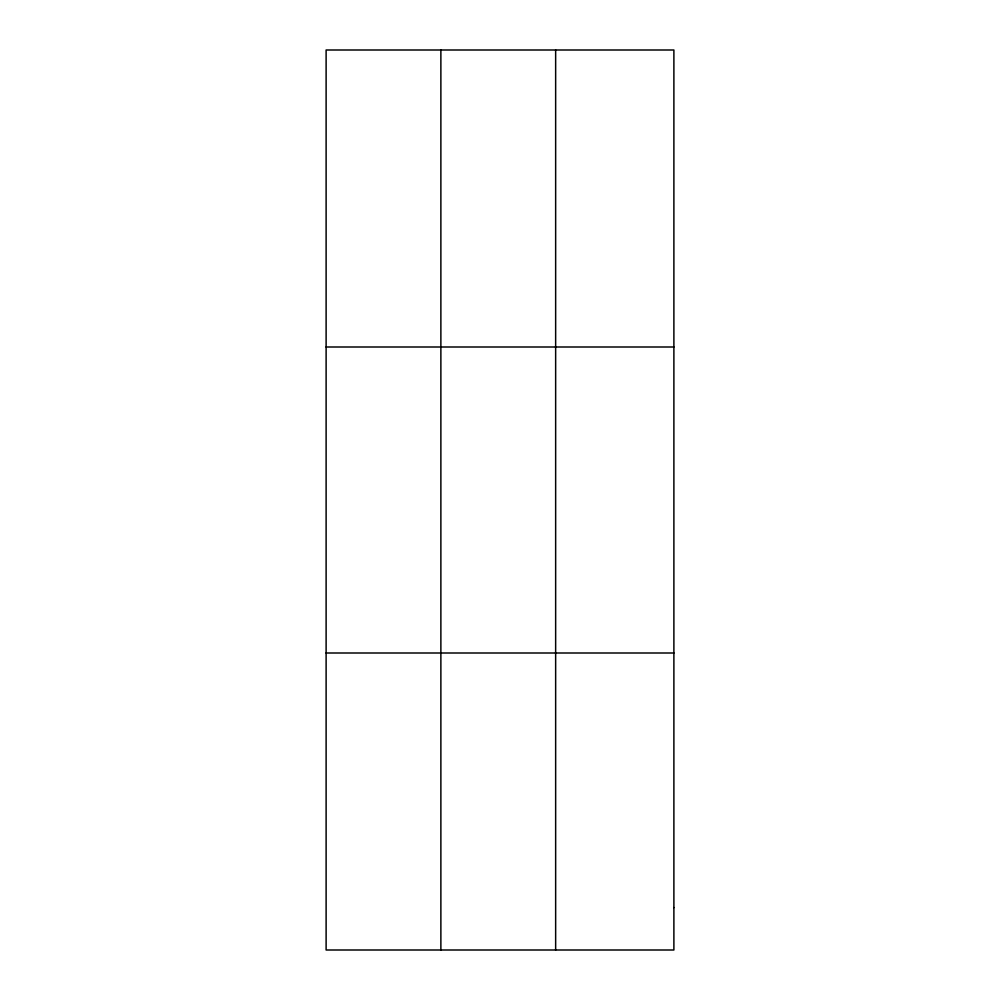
<?xml version="1.0" encoding="UTF-8"?>
<svg xmlns="http://www.w3.org/2000/svg" width="1000" height="1000" viewBox="0 0 1000 1000"><rect width="100%" height="100%" fill="white"/><g stroke="black" fill="none" stroke-linecap="round" stroke-linejoin="round"><path stroke-width="1.5" d="M440.875 950L440.875 50M555.65 950L555.65 50M326.112 347L673.888 347M326.112 653L673.888 653M673.888 907.575L673.888 950L326.112 950L326.112 50L673.888 50L673.888 907.575"/></g></svg>
